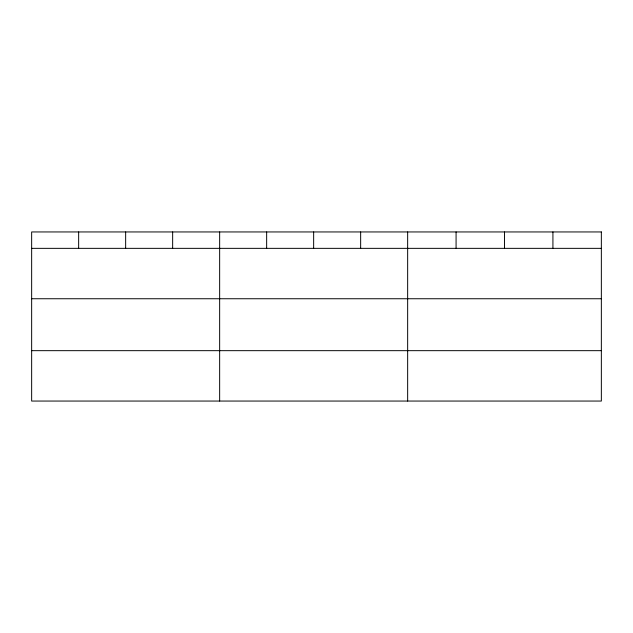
<?xml version="1.0" encoding="UTF-8"?>
<svg xmlns="http://www.w3.org/2000/svg" width="633" height="633" viewBox="0 0 633 633"><rect width="100%" height="100%" fill="white"/><g stroke="black" fill="none" stroke-linecap="round" stroke-linejoin="round"><path stroke-width="0.95" d="M31.65 248.35L601.35 248.35M31.65 298.744L601.35 298.744M31.65 350.666L601.35 350.666M552.925 231.947L552.925 248.35M504.501 231.947L504.501 248.35M456.077 231.947L456.077 248.35M407.652 231.947L407.652 401.053M360.652 231.947L360.652 248.35M313.651 231.947L313.651 248.35M266.651 231.947L266.651 248.35M219.651 231.947L219.651 401.053M172.651 231.947L172.651 248.35M125.651 231.947L125.651 248.35M78.65 231.947L78.65 248.35M601.35 231.947L31.65 231.947L31.65 401.053L601.35 401.053L601.35 231.947"/></g></svg>
